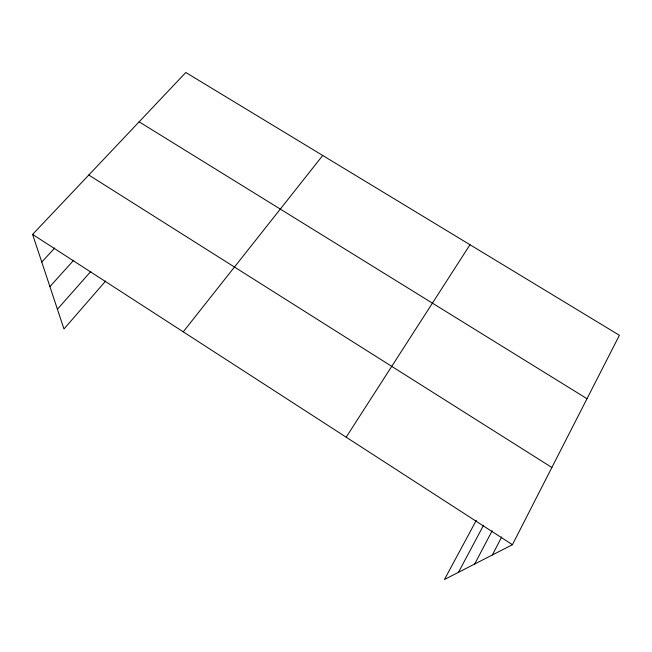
<?xml version="1.0" encoding="UTF-8"?>
<svg xmlns="http://www.w3.org/2000/svg" width="652" height="652" viewBox="0 0 652 652"><rect width="100%" height="100%" fill="white"/><g stroke="black" fill="none" stroke-linecap="round" stroke-linejoin="round"><path stroke-width="0.98" d="M476.27 520.41L444.444 579.506L512.431 544.697L619.4 335.291L185.812 72.494L32.6 234.41L63.969 328.991L105.673 280.996M492.341 554.982L501.698 536.955M474.656 564.037L492.17 530.761M458.478 572.317L483.58 525.227M346.179 437.19L469.994 244.736M183.236 331.819L322.716 155.469M57.417 309.227L90.84 271.428M49.911 286.603L73.7 260.238M41.769 262.055L54.776 247.964M139.129 121.818L587.004 398.714M88.786 175.029L551.869 467.492M32.6 234.41L512.431 544.697"/></g></svg>
